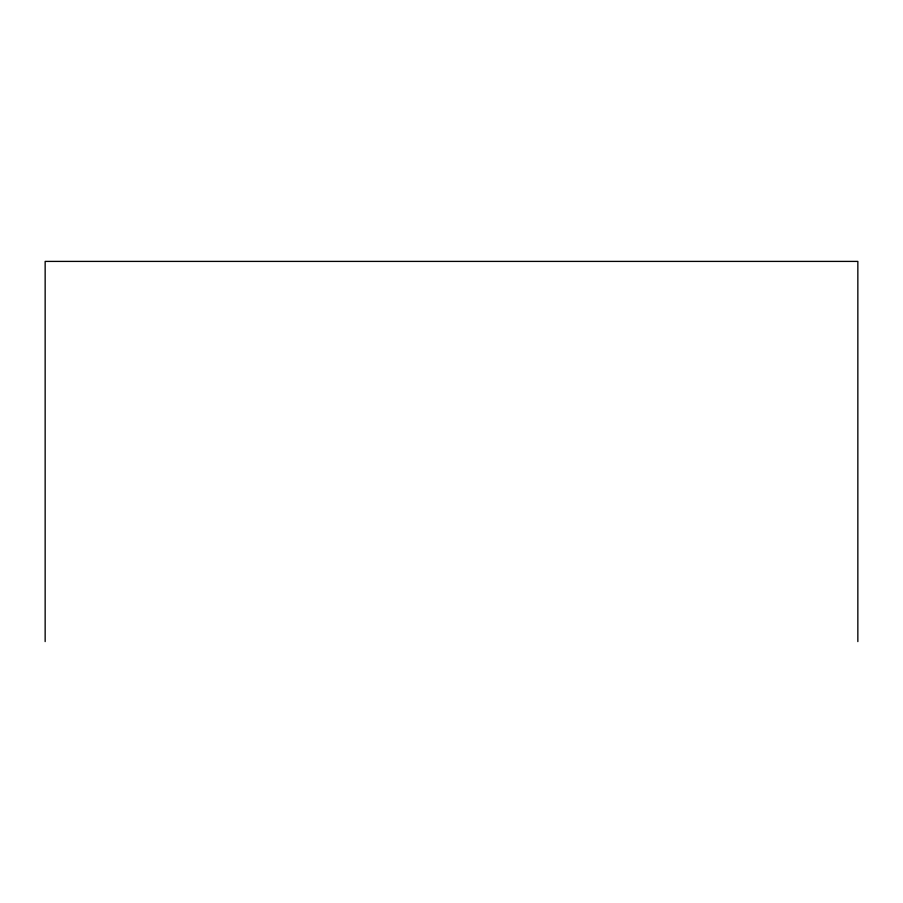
<?xml version="1.0" encoding="UTF-8"?>
<svg xmlns="http://www.w3.org/2000/svg" width="903" height="903" viewBox="0 0 903 903"><rect width="100%" height="100%" fill="white"/><g stroke="black" fill="none" stroke-linecap="round" stroke-linejoin="round"><path stroke-width="1.35" d="M857.85 641.593L857.85 261.407L45.15 261.407L45.15 641.593"/></g></svg>
